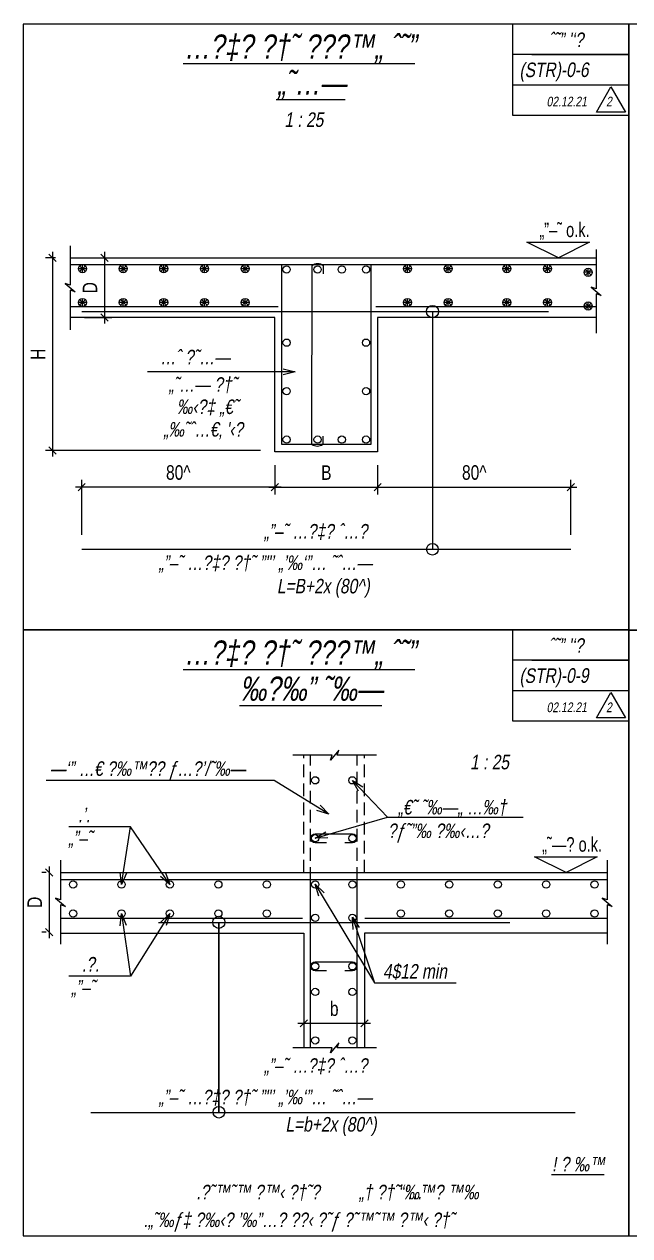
# Model space of a CAD drawing. Header units: centimetres. Extents: x 55145 to 64769, y -6931 to 11377.
# Drawn here: x 56485 to 56735, y -5582 to -5082 of the extents above; entities that cross this region are included whole.
import ezdxf
from ezdxf.enums import TextEntityAlignment as Align

# ---------------------------------------------------------------- set-up
doc = ezdxf.new("R2010")
doc.units = ezdxf.units.CM
doc.header["$LTSCALE"] = 11
doc.header["$MEASUREMENT"] = 0
doc.linetypes.add('Hidden', pattern=[0.714375, 0.47625, -0.238125])
doc.layers.get('DEFPOINTS').update_dxf_attribs({"color": 1})
for name, color, linetype in [('break', 1, 'Continuous'), ('DIM-Sec', 2, 'Continuous'), ('IRON', 6, 'Continuous'), ('IRON4-Sec', 4, 'Continuous'), ('IRON6-Sec', 6, 'Continuous'), ('le', 1, 'Continuous'), ('SEC', 3, 'Continuous'), ('SEC-TEXT', 1, 'Continuous'), ('text4', 3, 'Continuous'), ('ztz-Sec', 122, 'Continuous')]:
    doc.layers.add(name, color=color, linetype=linetype)
doc.styles.add('DIM', font='DIMHEB', dxfattribs={"width": 0.7})
doc.styles.add('HEB', font='HEB', dxfattribs={"width": 0.8})
doc.dimstyles.new('20', dxfattribs={"dimtxt": 4.4, "dimasz": 2.4, "dimexe": 2.4, "dimexo": 0, "dimgap": 1.8, "dimtad": 1, "dimdec": 1, "dimrnd": 0.5, "dimdsep": 46, "dimtxsty": 'DIM', "dimblk1": 'OBLIQUE', "dimblk2": 'OBLIQUE', "dimsah": 1, "dimcen": 0.1, "dimdle": 2, "dimclre": 8, "dimclrt": 11, "dimadec": 0, "dimazin": 0, "dimtfac": 1, "dimtdec": 1, "dimtix": 1, "dimtmove": 2, "dimatfit": 3, "dimldrblk": 'OBLIQUE', "dimfxl": 1, "dimtolj": 1, "dimarcsym": 0})
doc.dimstyles.new('m25-orig', dxfattribs={"dimtxt": 6, "dimasz": 3, "dimexe": 3, "dimexo": 6, "dimgap": 3, "dimtad": 1, "dimdec": 1, "dimrnd": 0.5, "dimdsep": 46, "dimtxsty": 'HEB', "dimblk1": 'OBLIQUE', "dimblk2": 'OBLIQUE', "dimsah": 1, "dimcen": 100, "dimdle": 2.5, "dimclrd": 256, "dimclre": 1, "dimadec": 0, "dimazin": 0, "dimtfac": 0.9, "dimtdec": 1, "dimtix": 1, "dimtmove": 2, "dimatfit": 3, "dimldrblk": 'OBLIQUE', "dimfxl": 1, "dimtolj": 1, "dimlwd": -1, "dimarcsym": 0})

# ---------------------------------------------------------------- blocks, each defined once
blk = doc.blocks.new('CO')
at = {"color": 0, "linetype": 'ByBlock'}
for p, q in [((-1.06066017178, -1.060660171779546), (1.060660171780455, 1.060660171779546)), ((-1.06066017178, 1.060660171779546), (1.060660171779546, -1.06066017178)), ((4.547e-13, -1.500000000000455), (4.547e-13, 1.499999999999545)), ((1.500000000000455, -4.547e-13), (-1.499999999999545, -4.547e-13))]:
    blk.add_line(p, q, dxfattribs=at)
blk.add_circle((4.547e-13, -9.095e-13), 1.5, dxfattribs=at)
blk = doc.blocks.new('_OBLIQUE')
at = {"color": 0, "linetype": 'ByBlock'}
blk.add_line((-0.5, -0.5), (0.5, 0.5), dxfattribs=at)
blk = doc.blocks.new('*D2663')
at = {"layer": 'DEFPOINTS', "color": 0, "transparency": 16777216}
for p in [(56588.99876147443, -5257.836341151334), (56631.39876149529, -5257.836341138295), (56631.39876149529, -5272.917740355543)]:
    blk.add_point(p, dxfattribs=at)
at = {"layer": 'DIM-Sec', "color": 1, "lineweight": -2, "transparency": 16777216}
for p, q in [((56588.99876147443, -5263.836341151334), (56588.99876147443, -5275.917740355543)), ((56631.39876149529, -5263.836341138295), (56631.39876149529, -5275.917740355543))]:
    blk.add_line(p, q, dxfattribs=at)
at = {"layer": 'DIM-Sec', "transparency": 16777216}
blk.add_line((56586.49876147443, -5272.917740355543), (56633.89876149529, -5272.917740355543), dxfattribs=at)
at = {"layer": 'DIM-Sec', "transparency": 16777216, "xscale": 3, "yscale": 3, "zscale": 3, "rotation": 180}
blk.add_blockref('_OBLIQUE', (56588.99876147443, -5272.917740355543), dxfattribs=at)
at = {"layer": 'DIM-Sec', "transparency": 16777216, "xscale": 3, "yscale": 3, "zscale": 3}
blk.add_blockref('_OBLIQUE', (56631.39876149529, -5272.917740355543), dxfattribs=at)
at = {"layer": 'DIM-Sec', "color": 0, "transparency": 16777216, "insert": (56610.19876148486, -5266.917740355543), "char_height": 6, "attachment_point": 5, "style": 'HEB'}
blk.add_mtext('\\A1;B', dxfattribs=at)
blk = doc.blocks.new('*D2664')
at = {"layer": 'DEFPOINTS', "color": 0, "transparency": 16777216}
for p in [(56631.39876149529, -5257.836341138295), (56711.19876150721, -5272.917740260548), (56711.19876150721, -5298.569356273226)]:
    blk.add_point(p, dxfattribs=at)
at = {"layer": 'DIM-Sec', "color": 1, "lineweight": -2, "transparency": 16777216}
for p, q in [((56631.39876149529, -5263.836341138295), (56631.39876149529, -5275.917740260548)), ((56711.19876150721, -5292.569356273226), (56711.19876150721, -5269.917740260548))]:
    blk.add_line(p, q, dxfattribs=at)
at = {"layer": 'DIM-Sec', "transparency": 16777216}
blk.add_line((56628.89876149529, -5272.917740260548), (56713.69876150721, -5272.917740260548), dxfattribs=at)
at = {"layer": 'DIM-Sec', "transparency": 16777216, "xscale": 3, "yscale": 3, "zscale": 3, "rotation": 180}
blk.add_blockref('_OBLIQUE', (56631.39876149529, -5272.917740260548), dxfattribs=at)
at = {"layer": 'DIM-Sec', "transparency": 16777216, "xscale": 3, "yscale": 3, "zscale": 3}
blk.add_blockref('_OBLIQUE', (56711.19876150721, -5272.917740260548), dxfattribs=at)
at = {"layer": 'DIM-Sec', "color": 0, "transparency": 16777216, "insert": (56671.29876150125, -5266.917740260548), "char_height": 6, "attachment_point": 5, "style": 'HEB'}
blk.add_mtext('\\A1;80^ ', dxfattribs=at)
blk = doc.blocks.new('*D2665')
at = {"layer": 'DEFPOINTS', "color": 0, "transparency": 16777216}
for p in [(56588.99876147443, -5257.836341151334), (56509.19876152212, -5272.91774054367), (56509.19876152212, -5298.569356267638)]:
    blk.add_point(p, dxfattribs=at)
at = {"layer": 'DIM-Sec', "color": 1, "lineweight": -2, "transparency": 16777216}
for p, q in [((56588.99876147443, -5263.836341151334), (56588.99876147443, -5275.91774054367)), ((56509.19876152212, -5292.569356267638), (56509.19876152212, -5269.91774054367))]:
    blk.add_line(p, q, dxfattribs=at)
at = {"layer": 'DIM-Sec', "transparency": 16777216}
blk.add_line((56591.49876147443, -5272.91774054367), (56506.69876152212, -5272.91774054367), dxfattribs=at)
at = {"layer": 'DIM-Sec', "transparency": 16777216, "xscale": 3, "yscale": 3, "zscale": 3, "rotation": 180}
blk.add_blockref('_OBLIQUE', (56509.19876152212, -5272.91774054367), dxfattribs=at)
at = {"layer": 'DIM-Sec', "transparency": 16777216, "xscale": 3, "yscale": 3, "zscale": 3}
blk.add_blockref('_OBLIQUE', (56588.99876147443, -5272.91774054367), dxfattribs=at)
at = {"layer": 'DIM-Sec', "color": 0, "transparency": 16777216, "insert": (56549.09876149827, -5266.91774054367), "char_height": 6, "attachment_point": 5, "style": 'HEB'}
blk.add_mtext('\\A1;80^ ', dxfattribs=at)
blk = doc.blocks.new('mf')
at = {"layer": 'text4'}
blk.add_lwpolyline([(0, 0), (28.64324132873094, 14.10732654095364), (-28.26197036082164, 14.10732654095364)], close=True, dxfattribs=at)
at = {"layer": 'text4', "style": 'HEB', "width": 0.7}
blk.add_attdef('+0.00', text='', height=14.4, dxfattribs=at).set_placement((-5.409673684572454, 18.8755768087529), align=Align.CENTER)
blk = doc.blocks.new('*D2656')
at = {"layer": 'DEFPOINTS', "color": 0, "transparency": 16777216}
for p in [(56504.42861851108, -5178.308511255332), (56504.42861850843, -5202.948511265015), (56518.62209430327, -5202.948511265015)]:
    blk.add_point(p, dxfattribs=at)
at = {"layer": 'DIM-Sec', "color": 1, "lineweight": -2, "transparency": 16777216}
for p, q in [((56510.42861851108, -5178.308511255332), (56521.62209430327, -5178.308511255332)), ((56510.42861850843, -5202.948511265015), (56521.62209430327, -5202.948511265015))]:
    blk.add_line(p, q, dxfattribs=at)
at = {"layer": 'DIM-Sec', "transparency": 16777216}
blk.add_line((56518.62209430327, -5175.808511255332), (56518.62209430327, -5205.448511265015), dxfattribs=at)
at = {"layer": 'DIM-Sec', "transparency": 16777216, "xscale": 3, "yscale": 3, "zscale": 3}
for p, rotation in [((56518.62209430327, -5178.308511255332), 90), ((56518.62209430327, -5202.948511265015), 270)]:
    blk.add_blockref('_OBLIQUE', p, dxfattribs=dict(at, rotation=rotation))
at = {"layer": 'DIM-Sec', "color": 0, "transparency": 16777216, "insert": (56512.62209430325, -5190.628511260189), "char_height": 6, "attachment_point": 5, "rotation": 90, "style": 'HEB'}
blk.add_mtext('\\A1;D', dxfattribs=at)
blk = doc.blocks.new('*D2657')
at = {"layer": 'DEFPOINTS', "color": 0, "transparency": 16777216}
for p in [(56504.42861851108, -5178.308511255332), (56497.20025032583, -5257.836341151336), (56588.99876147446, -5257.836341151336)]:
    blk.add_point(p, dxfattribs=at)
at = {"layer": 'DIM-Sec', "color": 1, "lineweight": -2, "transparency": 16777216}
for p, q in [((56498.42861851108, -5178.308511255332), (56494.20025032583, -5178.308511255332)), ((56582.99876147446, -5257.836341151336), (56494.20025032583, -5257.836341151336))]:
    blk.add_line(p, q, dxfattribs=at)
at = {"layer": 'DIM-Sec', "transparency": 16777216}
blk.add_line((56497.20025032583, -5175.808511255332), (56497.20025032583, -5260.336341151336), dxfattribs=at)
at = {"layer": 'DIM-Sec', "transparency": 16777216, "xscale": 3, "yscale": 3, "zscale": 3}
for p, rotation in [((56497.20025032583, -5178.308511255332), 90), ((56497.20025032583, -5257.836341151336), 270)]:
    blk.add_blockref('_OBLIQUE', p, dxfattribs=dict(at, rotation=rotation))
at = {"layer": 'DIM-Sec', "color": 0, "transparency": 16777216, "insert": (56491.20025032581, -5218.072426203349), "char_height": 6, "attachment_point": 5, "rotation": 90, "style": 'HEB'}
blk.add_mtext('\\A1;H', dxfattribs=at)
blk = doc.blocks.new('*D2658')
at = {"layer": 'DEFPOINTS', "color": 0, "transparency": 16777216}
for p in [(56500.48497089219, -5431.943972254864), (56495.79545331451, -5456.583972264548), (56500.48497088953, -5456.583972264548)]:
    blk.add_point(p, dxfattribs=at)
at = {"layer": 'DIM-Sec', "transparency": 16777216}
blk.add_line((56495.79545331451, -5429.443972254864), (56495.79545331451, -5459.083972264548), dxfattribs=at)
at = {"layer": 'DIM-Sec', "color": 1, "lineweight": -2, "transparency": 16777216}
for p, q in [((56494.48497089219, -5431.943972254864), (56492.79545331451, -5431.943972254864)), ((56494.48497088953, -5456.583972264548), (56492.79545331451, -5456.583972264548))]:
    blk.add_line(p, q, dxfattribs=at)
at = {"layer": 'DIM-Sec', "transparency": 16777216, "xscale": 3, "yscale": 3, "zscale": 3}
for p, rotation in [((56495.79545331451, -5431.943972254864), 90), ((56495.79545331451, -5456.583972264548), 270)]:
    blk.add_blockref('_OBLIQUE', p, dxfattribs=dict(at, rotation=rotation))
at = {"layer": 'DIM-Sec', "color": 0, "transparency": 16777216, "insert": (56489.79545331449, -5444.263972259721), "char_height": 6, "attachment_point": 5, "rotation": 90, "style": 'HEB'}
blk.add_mtext('\\A1;D', dxfattribs=at)
blk = doc.blocks.new('*D2659')
at = {"layer": 'DEFPOINTS', "color": 0, "transparency": 16777216}
for p in [(56600.96156285934, -5479.602512633223), (56625.96134294457, -5479.818555700537), (56625.96134294457, -5494.211741745267)]:
    blk.add_point(p, dxfattribs=at)
at = {"layer": 'DIM-Sec', "color": 1, "lineweight": -2, "transparency": 16777216}
for p, q in [((56600.96156285934, -5485.602512633223), (56600.96156285934, -5497.211741745267)), ((56625.96134294457, -5485.818555700537), (56625.96134294457, -5497.211741745267))]:
    blk.add_line(p, q, dxfattribs=at)
at = {"layer": 'DIM-Sec', "transparency": 16777216}
blk.add_line((56598.46156285934, -5494.211741745267), (56628.46134294457, -5494.211741745267), dxfattribs=at)
at = {"layer": 'DIM-Sec', "transparency": 16777216, "xscale": 3, "yscale": 3, "zscale": 3, "rotation": 180}
blk.add_blockref('_OBLIQUE', (56600.96156285934, -5494.211741745267), dxfattribs=at)
at = {"layer": 'DIM-Sec', "transparency": 16777216, "xscale": 3, "yscale": 3, "zscale": 3}
blk.add_blockref('_OBLIQUE', (56625.96134294457, -5494.211741745267), dxfattribs=at)
at = {"layer": 'DIM-Sec', "color": 0, "transparency": 16777216, "insert": (56613.46145290195, -5488.211741745267), "char_height": 6, "attachment_point": 5, "style": 'HEB'}
blk.add_mtext('\\A1;b', dxfattribs=at)

msp = doc.modelspace()

# ---------------------------------------------------------------- linework, layer by layer
for p, q in [((56695.09085930594, -5094.386436479784), (56735.09085930594, -5094.386436479784)), ((56695.09085930594, -5344.386436479784), (56735.09085930594, -5344.386436479784))]:
    msp.add_line(p, q)
for points in [[(56485.09085930595, -5331.886436479784), (56735.09085930595, -5331.886436479784), (56735.09085930594, -5081.886436479784), (56485.09085930594, -5081.886436479784)], [(56735.09085930594, -5081.886436479784), (56687.09093579456, -5081.886436479784), (56687.09093579456, -5106.886436479784), (56735.09085930594, -5106.886436479784)], [(56735.09085930594, -5331.886436479787), (56985.09085930594, -5331.886436479787), (56985.09085930594, -5081.886436479787), (56735.09085930594, -5081.886436479787)], [(56735.09085930594, -5094.386436479784), (56687.09093579456, -5094.386436479784), (56687.09093579456, -5119.386436479784), (56735.09085930594, -5119.386436479784)], [(56485.09085930594, -5581.886436479784), (56735.09085930594, -5581.886436479784), (56735.09085930595, -5331.886436479784), (56485.09085930595, -5331.886436479784)], [(56735.09085930595, -5331.886436479784), (56687.09093579457, -5331.886436479784), (56687.09093579456, -5356.886436479784), (56735.09085930594, -5356.886436479784)], [(56735.09085930594, -5581.886436479784), (56985.09085930594, -5581.886436479787), (56985.09085930594, -5331.886436479787), (56735.09085930594, -5331.886436479784)], [(56735.09085930594, -5344.386436479784), (56687.09093579456, -5344.386436479784), (56687.09093579456, -5369.386436479784), (56735.09085930594, -5369.386436479784)]]:
    msp.add_lwpolyline(points, close=True)
for points in [[(56721.69050893942, -5118.111981925183), (56727.69050893942, -5107.736290370906), (56733.69050893942, -5118.111981925183), (56721.69050893942, -5118.111981925183)], [(56721.69050893943, -5368.111981925183), (56727.69050893943, -5357.736290370906), (56733.69050893943, -5368.111981925183), (56721.69050893943, -5368.111981925183)]]:
    msp.add_lwpolyline(points)
at = {"layer": 'break'}
for points in [[(56504.42861855331, -5173.30851125533), (56504.42861854962, -5189.628511289974), (56502.36801043457, -5188.878511289974), (56506.48922659015, -5192.378511230369), (56504.42861854961, -5191.628511289974), (56504.42861854961, -5207.948511264181)], [(56721.60858165098, -5174.793482992004), (56721.60858164731, -5191.113483026648), (56719.54797353227, -5190.363483026648), (56723.66918968786, -5193.863482967047), (56721.60858164732, -5193.113483026648), (56721.60858164732, -5209.433483000855)]]:
    msp.add_lwpolyline(points, dxfattribs=at)
at = {"layer": 'break', "elevation": 0.082158256131417}
for points in [[(56630.96078429623, -5383.57750171086), (56614.64078426156, -5383.577501707178), (56615.39078426155, -5381.516893592127), (56611.89078432116, -5385.63810974772), (56612.64078426156, -5383.577501707175), (56596.32078428737, -5383.577501707175)], [(56500.48497089328, -5426.943972254862), (56500.48497088959, -5443.263972289506), (56498.42436277455, -5442.513972289506), (56502.54557893013, -5446.013972229902), (56500.48497088959, -5445.263972289506), (56500.48497088959, -5461.583972263713)], [(56726.10560527523, -5426.943972254862), (56726.10560527156, -5443.263972289506), (56724.04499715653, -5442.513972289506), (56728.16621331211, -5446.013972229902), (56726.10560527157, -5445.263972289506), (56726.10560527157, -5461.583972263713)], [(56630.96169756605, -5504.291008332572), (56614.64169753141, -5504.291008328891), (56615.3916975314, -5502.23040021384), (56611.891697591, -5506.351616369432), (56612.64169753141, -5504.291008328887), (56596.32169755718, -5504.291008328887)]]:
    msp.add_lwpolyline(points, dxfattribs=at)
at = {"layer": 'IRON'}
msp.add_lwpolyline([(56608.70788485247, -5251.843242168957), (56608.70788485246, -5255.350345037935, -0.3312221148004912), (56604.22209059043, -5255.350345037935), (56604.37480925563, -5181.394483731076, -0.3312221148004912), (56608.86060351766, -5181.394483731076), (56608.86060351767, -5184.901586600055)], format="xyb", dxfattribs=at)
at = {"layer": 'IRON6-Sec'}
for p, q in [((56504.42861851105, -5181.108511257312), (56721.60858164985, -5181.10851124821)), ((56591.79876148635, -5255.30851125095), (56591.79876148635, -5181.108511249832)), ((56628.59876149827, -5181.108511257283), (56628.59876149827, -5255.308511254675)), ((56504.42861851105, -5198.377614523123), (56590.33181211025, -5198.377614544129)), ((56630.58310268204, -5198.377614544129), (56721.60858165471, -5198.37761456381)), ((56509.19876152212, -5200.461734441181), (56701.89962653204, -5200.461734446769)), ((56628.59876149827, -5255.308511254675), (56591.79876148635, -5255.30851125095)), ((56509.19876152212, -5298.569356267638), (56711.19876150721, -5298.569356273226)), ((56725.94465572054, -5434.942676998317, 0.082158256131417), (56500.48497089509, -5434.944002978779, 0.082158256131417)), ((56603.62995391218, -5504.291147791409, 0.082158256131417), (56603.62946190561, -5434.943396362213, 0.082158256131417)), ((56622.96169756605, -5504.291027069651, 0.082158256131417), (56622.96120555951, -5434.943282667765, 0.082158256131417)), ((56600.31731106593, -5450.892256856087, 0.082158256131417), (56500.48497089696, -5450.892842538137, 0.082158256131417)), ((56685.96132421001, -5452.689705159194, 0.082158256131417), (56540.96132421373, -5452.69061065806, 0.082158256131417)), ((56725.94475531777, -5450.891516632661, 0.082158256131417), (56626.17070900901, -5450.892095409456, 0.082158256131417))]:
    msp.add_line(p, q, dxfattribs=at)
at = {"layer": 'IRON6-Sec', "linetype": 'Hidden'}
for p, q in [((56603.62946190561, -5434.943396362213, 0.082158256131417), (56603.62904064236, -5383.577641171963, 0.082158256131417)), ((56622.96120555951, -5434.943282667765, 0.082158256131417), (56622.96078429623, -5383.577520450198, 0.082158256131417))]:
    msp.add_line(p, q, dxfattribs=at)
at = {"layer": 'IRON6-Sec', "extrusion": (0.001689984511306162, -0.0001061770659879841, 0.9999985663383636)}
msp.add_line((56513.00525308643, -5531.038429039144, 0.1689993679992861), (56713.00496673082, -5531.055693539404, -0.1689993679992861), dxfattribs=at)
at = {"layer": 'IRON6-Sec', "extrusion": (0.001689984511306162, -0.0001061770659879841, 0.9999985663383635)}
for points, elevation in [([(56610.13782718156, -5419.702131425104), (56605.55120591608, -5419.702005505867, -0.9999999999999999), (56605.55152956284, -5415.952005559172), (56620.89152432449, -5415.952527672993, -0.9999999999999999), (56620.89120069638, -5419.702527656847), (56617.76620070871, -5419.702257945821)], 93.34783803901519), ([(56610.13782718162, -5472.555520836736), (56605.55120591614, -5472.555394917458, -0.9999999999999999), (56605.55152956284, -5468.805394970811), (56620.89152432455, -5468.805917084653, -0.9999999999999999), (56620.8912006964, -5472.555917068451), (56617.76620070873, -5472.555647357474)], 93.35344985686218)]:
    msp.add_lwpolyline(points, format="xyb", dxfattribs=dict(at, elevation=elevation))
at = {"layer": 'IRON6-Sec'}
for centre in [(56593.79876161546, -5183.10851119925), (56606.59876135427, -5183.10851119925), (56616.59876135427, -5183.10851119925), (56626.59876135427, -5183.10851119925), (56593.79876161545, -5213.308511312712), (56626.59876135426, -5213.308511312712), (56593.79876161545, -5233.308511312712), (56626.59876135426, -5233.308511312712), (56593.79876161546, -5253.308511312712), (56606.59876135427, -5253.308511312712), (56616.59876135427, -5253.308511312712), (56626.59876135427, -5253.308511312712), (56605.62946203472, -5393.930267654984, 0.082158256131417), (56620.96111413381, -5393.930267654984, 0.082158256131417), (56605.62946203471, -5417.837693507942, 0.082158256131417), (56620.9611141338, -5417.837693507942, 0.082158256131417), (56505.62946203473, -5436.943396307891, 0.082158256131417), (56525.62946203473, -5436.943396307891, 0.082158256131417), (56545.62946203473, -5436.943396307891, 0.082158256131417), (56565.62946203473, -5436.943396307891, 0.082158256131417), (56585.62946203473, -5436.943396307895, 0.082158256131417), (56605.62946203473, -5436.943396307891, 0.082158256131417), (56620.96111413382, -5436.943396307891, 0.082158256131417), (56640.96111413382, -5436.943396307891, 0.082158256131417), (56660.96111413382, -5436.943396307891, 0.082158256131417), (56680.96111413382, -5436.943396307891, 0.082158256131417), (56700.96111413382, -5436.943396307891, 0.082158256131417), (56720.96111413382, -5436.943396307895, 0.082158256131417), (56505.62947246448, -5448.892286737605, 0.082158256131417), (56525.62947246448, -5448.892286737605, 0.082158256131417), (56545.62947246448, -5448.892286737605, 0.082158256131417), (56565.62947246448, -5448.892286737605, 0.082158256131417), (56585.62947246448, -5448.892286737609, 0.082158256131417), (56605.62946203472, -5450.690251011466, 0.082158256131417), (56620.96111413381, -5450.690251011466, 0.082158256131417), (56640.96110370404, -5448.892286737605, 0.082158256131417), (56660.96110370404, -5448.892286737605, 0.082158256131417), (56680.96110370404, -5448.892286737605, 0.082158256131417), (56700.96110370404, -5448.892286737605, 0.082158256131417), (56720.96110370404, -5448.892286737609, 0.082158256131417), (56605.62946203471, -5470.690251011466, 0.082158256131417), (56620.9611141338, -5470.690251011466, 0.082158256131417), (56605.62946203471, -5481.251298528695, 0.082158256131417), (56620.9611141338, -5481.251298528695, 0.082158256131417), (56605.62946203471, -5501.251298528695, 0.082158256131417), (56620.9611141338, -5501.251298528695, 0.082158256131417)]:
    msp.add_circle(centre, 1.499999999999999, dxfattribs=at)
at = {"layer": 'le'}
for centre in [(56654.00920721538, -5298.569356271789), (56565.84955913165, -5530.884672198589, 0.0821582561314146)]:
    msp.add_circle(centre, 2.406242658291376, dxfattribs=at)
at = {"layer": 'SEC', "linetype": 'Hidden'}
for p, q in [((56600.96118682503, -5431.943413198081, 0.082158256131417), (56600.96078429623, -5383.577657831461, 0.082158256131417)), ((56625.96118682503, -5431.943257078615, 0.082158256131417), (56625.96078429623, -5383.577501711988, 0.082158256131417))]:
    msp.add_line(p, q, dxfattribs=at)
at = {"layer": 'SEC'}
for points in [[(56504.42861851105, -5178.30851125533), (56721.60858164985, -5178.30851125533)], [(56721.60858165885, -5202.94851125653), (56631.39876151019, -5202.94851125653), (56631.3987615102, -5258.308511245362), (56588.99876148934, -5258.308511243499), (56588.9987614834, -5202.948511253408), (56504.42861851105, -5202.948511265014)]]:
    msp.add_lwpolyline(points, dxfattribs=at)
at = {"layer": 'SEC', "elevation": 0.082158256131417}
for points in [[(56500.4849708944, -5431.943972254862), (56725.94463699427, -5431.943972254862)], [(56500.48497089696, -5456.943972254862), (56600.9613429517, -5456.943972254862), (56600.96156285935, -5504.074934038988)], [(56725.94479310601, -5456.942676999183), (56625.96134294457, -5456.942676999183), (56625.96134294457, -5504.290977106301)]]:
    msp.add_lwpolyline(points, dxfattribs=at)

# ---------------------------------------------------------------- block references
at = {"layer": 'IRON4-Sec', "xscale": 1.11999999731779, "yscale": 1.11999999731779, "zscale": 1.11999999731779}
for p in [(56509.5527507084, -5182.788511256985), (56526.35275070542, -5182.788511256985), (56543.07876150245, -5182.788511264435), (56559.87876149947, -5182.788511256985), (56576.67876149649, -5182.788511256985), (56643.71876151794, -5182.788511258847), (56660.51876150006, -5182.788511249538), (56684.74563733382, -5182.788511258847), (56701.54563731594, -5182.788511249534), (56718.34563732786, -5184.273482988075), (56509.5527507084, -5196.697614552809), (56526.35275072032, -5196.697614549083), (56543.07876150244, -5196.697614549083), (56559.87876149946, -5196.697614552809), (56576.67876151138, -5196.697614549083), (56643.71876151794, -5196.697614543496), (56660.51876150005, -5196.697614545362), (56684.74563733381, -5196.697614543496), (56701.54563731593, -5196.697614545358), (56718.34563732786, -5198.182586280173)]:
    msp.add_blockref('CO', p, dxfattribs=at)
at = {"layer": 'text4'}
ref = msp.add_blockref('mf', (56706.07072051014, -5178.30851125533), dxfattribs=dict(at, xscale=-0.4545454545454549, yscale=0.4545454545454548, zscale=0.4545454545454546, rotation=4.85244644e-08))
ref.add_attrib('+0.00', '„”–˜ o.k.', dxfattribs={"height": 6, "style": 'HEB', "width": 0.75}).set_placement((56708.52966307619, -5169.728703616208), align=Align.CENTER)
ref = msp.add_blockref('mf', (56709.22015194603, -5431.943972254866, 0.082158256131417), dxfattribs=dict(at, xscale=-0.4545454545454549, yscale=0.4545454545454548, zscale=0.4545454545454546, rotation=4.85244644e-08))
ref.add_attrib('+0.00', '„˜—\x9a o.k.', dxfattribs={"height": 6, "style": 'HEB', "width": 0.75}).set_placement((56711.67909451208, -5423.36416461574, 0.082158256131417), align=Align.CENTER)

# ---------------------------------------------------------------- texts
at = {"layer": 'IRON6-Sec', "style": 'HEB', "oblique": 10, "width": 0.8}
msp.add_text('“‘…', height=5.999999999999992, rotation=359.9999991664451, dxfattribs=at).set_placement((56639.87843299219, -5566.853783482889, 0.4022824705396478))
at = {"layer": 'SEC-TEXT', "style": 'HEB', "oblique": 10, "width": 0.8}
for s, p in [('%%U…\x9a‡\x9a \x8c†˜ \x9a\x8e\x8c™„ ˆ˜”', (56599.28258744133, -5096.123443550808, 0.0821576873921553)), ('%%U„˜…—', (56604.07485809531, -5111.016514002417, 0.0821576873921553)), ('%%U…\x9a‡\x9a \x8c†˜ \x9a\x8e\x8c™„ ˆ˜”', (56599.28258744134, -5346.210539995604, 0.0821576873921553)), ('%%U‰\x8e‰” ˜‰—', (56604.07485809531, -5361.103610447214, 0.0821576873921553))]:
    msp.add_text(s, height=10, dxfattribs=at).set_placement(p, align=Align.CENTER)
msp.add_text('1 : 25', height=6, rotation=8.537736463e-07, dxfattribs=at).set_placement((56600.92433266561, -5121.27750789227), align=Align.MIDDLE)
msp.add_text('1 : 25', height=6, rotation=8.537736463e-07, dxfattribs=at).set_placement((56669.56717655003, -5389.394126879705, 0.0821576873921553))
at = {"layer": 'ztz-Sec', "style": 'HEB', "oblique": 10, "width": 0.8}
for s, height, rotation, p in [("ˆ˜” '‘\x8e", 6, 0.1703673672746237, (56702.00648378084, -5091.343426020051)), ('(STR)-0-6', 6, 0.1703673672746237, (56689.95241740985, -5103.740728924719)), ('02.12.21', 4, 0.1703673672746237, (56701.15528360297, -5115.810370176877)), ('2', 4, 0.1703673672746237, (56725.74657665765, -5115.810370176877)), ('…ˆ \x9a˜…—', 5.999999999999992, 359.9999991664451, (56541.56610310011, -5222.254981112062)), ('„”–˜ …\x9a‡\x9a ˆ…\x8e', 5.999999999999992, 359.9999991664451, (56584.37338921874, -5294.144116510582)), ('„”–˜ …\x9a‡\x9a \x8c†˜ ”"’ „’‰‘”… ˜ˆ…—', 5.999999999999992, 359.9999991664451, (56540.91825417005, -5307.131554813269)), ('L=B+2x (80^ )', 5.999999999999992, 359.9999991664451, (56589.78268963085, -5316.774328364684)), ("ˆ˜” '‘\x8e", 6, 0.1703673672746237, (56702.00648378085, -5341.343426020051)), ('(STR)-0-9', 6, 0.1703673672746237, (56689.95241740986, -5353.740728924719)), ('02.12.21', 4, 0.1703673672746237, (56701.15528360298, -5365.810370176877)), ('2', 4, 0.1703673672746237, (56725.74657665764, -5365.810370176877)), ('—‘” …€ \x8a‰™\x8e\x8e ƒ…\x8e’/˜‰—', 5.999999999999992, 359.9999991664451, (56496.16628624107, -5392.085097645569, 0.4022824705396478)), ('„€˜ ˜‰—„ …‰†', 5.999999999999992, 359.9999991664451, (56639.70385369538, -5408.018204500519, 0.082158256131417)), (' .’.', 5.999999999999992, 359.9999991664451, (56505.9031125946, -5411.223916064248, 0.082158256131417)), ('„”–˜ ', 5.999999999999992, 359.9999991664451, (56503.59303081057, -5420.765791173834, 0.082158256131417)), ('\x9aƒ˜”‰ \x9a‰‹…\x9a', 5.999999999999992, 359.9999991664451, (56635.59234376503, -5417.754084361341, 0.082158256131417)), (' .\x9a.', 5.999999999999992, 359.9999991664451, (56507.49706504097, -5472.837541967113, 0.082158256131417)), ('„”–˜ ', 5.999999999999992, 359.9999991664451, (56504.76193174628, -5482.379417076699, 0.082158256131417)), ('„”–˜ …\x9a‡\x9a ˆ…\x8e', 5.999999999999992, 359.9999991664451, (56584.37338921874, -5514.637199108201)), ('„”–˜ …\x9a‡\x9a \x8c†˜ ”"’ „’‰‘”… ˜ˆ…—', 5.999999999999992, 359.9999991664451, (56540.91825417005, -5527.624637410888)), ('L=b+2x (80^ )', 5.999999999999992, 359.9999991664451, (56593.33180777808, -5538.885545925513)), ('.\x9a˜™˜™ \x8c™‹ \x8c†˜\x8c         „† \x8c†˜ ‰™\x8c ™‰', 5.999999999999992, 359.9999991664451, (56556.50597292084, -5566.853783482889, 0.4022824705396478)), ('.„˜‰ƒ‡ \x9a‰‹\x9a ’‰”…\x8e \x8c\x8c‹ \x8a˜ƒ \x9a˜™˜™ \x8c™‹ \x8c†˜', 5.999999999999992, 359.9999991664451, (56534.70177739584, -5578.305797696462, 0.4022824705396478))]:
    msp.add_text(s, height=height, rotation=rotation, dxfattribs=at).set_placement(p)
for s, height, rotation, p in [('„˜…— \x8c†˜', 5.999999999999992, 359.9999991664451, (56559.13072572493, -5230.974316756247)), (' ‰‹\x9a‡ „€˜', 5.999999999999992, 359.9999991664451, (56560.28001814925, -5240.152311251505)), ("„‰˜ˆ…€‚ '‹\x9a", 5.999999999999992, 359.9999991664451, (56559.35966104113, -5249.463034012365)), ('4$12 min', 5.999999999999991, 8.796203094e-07, (56646.7844095131, -5472.8373773796, 0.082158256131417))]:
    msp.add_text(s, height=height, rotation=rotation, dxfattribs=at).set_placement(p, align=Align.MIDDLE)
msp.add_text('%%U! \x8c ‰™', height=5.999999999999992, rotation=359.9999991664451, dxfattribs=at).set_placement((56714.2876943896, -5555.345942498679, 0.4022824705396478), align=Align.CENTER)

# ---------------------------------------------------------------- dimensions: what is measured, and where the dimension line sits
at = {"layer": 'DIM-Sec'}
for base, p1, p2, angle, text, picture, middle in [((56497.20025032583, -5257.836341151336), (56504.42861851105, -5178.30851125533), (56588.99876147443, -5257.836341151334), 90, 'H', '*D2657', (56491.20025032581, -5218.072426203349)), ((56518.62209430327, -5202.948511265015), (56504.42861851105, -5178.30851125533), (56504.42861850841, -5202.948511265014), 90, 'D', '*D2656', (56512.62209430325, -5190.628511260189)), ((56509.19876152212, -5272.91774054367), (56588.99876147443, -5257.836341151334), (56509.19876152212, -5298.569356267638), 5.33608529e-08, '80^ ', '*D2665', (56549.09876149827, -5266.91774054367)), ((56631.39876149529, -5272.917740355543), (56588.99876147443, -5257.836341151334), (56631.39876149529, -5257.836341138295), 5.33608529e-08, 'B', '*D2663', (56610.19876148486, -5266.917740355543)), ((56711.19876150721, -5272.917740260548), (56631.39876149529, -5257.836341138295), (56711.19876150721, -5298.569356273226), 5.33608529e-08, '80^ ', '*D2664', (56671.29876150125, -5266.917740260548)), ((56495.79545331451, -5456.583972264548, 0.082158256131417), (56500.48497089216, -5431.943972254862, 0.082158256131417), (56500.48497088951, -5456.583972264546, 0.082158256131417), 90, 'D', '*D2658', (56489.79545331449, -5444.263972259721, 0.082158256131417)), ((56625.96134294457, -5494.211741745267, 0.082158256131417), (56600.96156285934, -5479.602512633223, 0.082158256131417), (56625.96134294457, -5479.818555700537, 0.082158256131417), 5.33608529e-08, 'b', '*D2659', (56613.46145290195, -5488.211741745267, 0.082158256131417))]:
    dim = msp.add_linear_dim(base=base, p1=p1, p2=p2, angle=angle, text=text, dimstyle='m25-orig', dxfattribs=at)
    dim.commit()
    dim.dimension.update_dxf_attribs({"geometry": picture, "text_midpoint": middle})

# ---------------------------------------------------------------- leaders
at = {"layer": 'le'}
for points, override in [([(56654.00920721539, -5200.461734445335), (56654.00920721538, -5245.77963532113), (56654.00920721538, -5298.569356271789)], {"dimasz": 5, "dimgap": 3, "dimtad": 0, "dimldrblk": 'DotBlank'}), ([(56597.36874825049, -5225.351365292655), (56565.9302960401, -5225.351365291756), (56536.41168775618, -5225.351363104236)], {"dimasz": 5, "dimgap": 3, "dimtad": 0, "dimldrblk": 'Open30'}), ([(56611.24694455166, -5407.956135755506, 0.082158256131417), (56588.61268583137, -5394.022789788584, 0.082158256131417), (56494.60088149547, -5394.022619726226, 0.082158256131417)], {"dimasz": 5, "dimgap": 3, "dimtad": 0, "dimldrblk": 'Open30'}), ([(56620.96111413381, -5393.930267654984), (56635.45193800876, -5409.153589746834), (56691.51177865679, -5409.153450137669)], {"dimasz": 5, "dimgap": 3, "dimtad": 0, "dimldrblk": 'Open30'}), ([(56605.62882639343, -5417.836782911086), (56635.45193800876, -5409.153589746834), (56691.51177865679, -5409.153450137669)], {"dimasz": 5, "dimgap": 3, "dimtad": 0, "dimldrblk": 'Open30'}), ([(56525.62946203473, -5436.943396307891, 0.082158256131417), (56529.29652864834, -5413.176326166423, 0.082158256131417), (56503.83904139172, -5413.176465775588, 0.082158256131417)], {"dimasz": 5, "dimgap": 3, "dimtad": 0, "dimldrblk": 'Open30'}), ([(56545.62946203473, -5436.943396307891, 0.082158256131417), (56529.29652864834, -5413.176326166423, 0.082158256131417), (56503.83904139172, -5413.176465775588, 0.082158256131417)], {"dimasz": 5, "dimgap": 3, "dimtad": 0, "dimldrblk": 'Open30'}), ([(56605.62946203472, -5436.792612053402, 0.082158256131417), (56630.11948643131, -5477.439274041301, 0.082158256131417), (56663.78237144959, -5477.439103978943, 0.082158256131417)], {"dimasz": 5, "dimgap": 3, "dimtad": 0, "dimldrblk": 'Open30'}), ([(56525.62947246448, -5448.892286737605, 0.082158256131417), (56529.29652864833, -5474.789952069287, 0.082158256131417), (56503.83904139171, -5474.789812460122, 0.082158256131417)], {"dimasz": 5, "dimgap": 3, "dimtad": 0, "dimldrblk": 'Open30'}), ([(56545.62947246448, -5448.892286737605, 0.082158256131417), (56529.29652864833, -5474.789952069287, 0.082158256131417), (56503.83904139171, -5474.789812460122, 0.082158256131417)], {"dimasz": 5, "dimgap": 3, "dimtad": 0, "dimldrblk": 'Open30'}), ([(56565.85400105141, -5452.525576212868, 0.082158256131417), (56565.84955913165, -5530.884672198589, 0.082158256131417), (56565.85400105141, -5452.525576212868, 0.082158256131417)], {"dimasz": 5, "dimgap": 3, "dimtad": 0, "dimldrblk": 'DotBlank'}), ([(56620.96111413381, -5450.39644620411, 0.082158256131417), (56630.11948643131, -5477.439274041301, 0.082158256131417), (56663.78237144959, -5477.439103978943, 0.082158256131417)], {"dimasz": 5, "dimgap": 3, "dimtad": 0, "dimldrblk": 'Open30'})]:
    msp.add_leader(points, dimstyle='20', override=override, dxfattribs=at)

doc.saveas('drawing.dxf')
